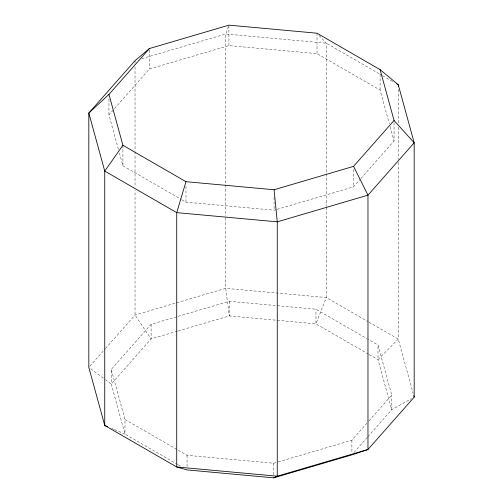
<?xml version="1.0" encoding="UTF-8"?>
<svg xmlns="http://www.w3.org/2000/svg" width="503" height="503" viewBox="0 0 503 503"><rect width="100%" height="100%" fill="white"/><g stroke="black" fill="none" stroke-linecap="round" stroke-linejoin="round"><path stroke-width="0.38" stroke-dasharray="2.52 1.89" d="M118.394 149.284L108.95 114.879L149.448 68.993L228.922 45.616L317.022 53.67L380.092 90.087L389.328 123.744M89.861 366.215L104.92 349.151M105.435 348.56L135.03 315.023L225.734 288.345L326.277 297.537L368.378 321.845M177.597 464.47L124.989 434.102L111.257 384.059L111.257 369.441L151.101 324.297L177.414 316.557M277.078 209.33L353.552 186.833L360.299 179.187M360.821 178.596L394.05 140.947L394.05 121.242M278.222 461.905L351.899 440.232L368.46 421.47M368.976 420.885L391.743 395.088L378.011 345.052L367.894 339.211M353.967 452.505L367.423 437.264M367.938 436.673L391.743 409.706L411.46 398.665M141.777 58.688L225.734 33.99L326.277 43.183L381.959 75.331M181.91 199.81L185.978 202.156L274.078 210.21L276.329 209.55M178.163 316.337L229.286 301.297L315.959 309.226L367.221 338.821M177.414 331.175L151.101 338.915L111.257 384.059L105.649 379.891M178.163 330.955L229.286 315.915L315.959 323.844L368.567 354.213M178.269 450.242L187.041 455.309L273.714 463.232L277.474 462.125M111.723 428.424L113.816 429.323M114.514 429.619L124.989 434.102L124.989 419.483L111.257 369.441M382.638 75.727L393.503 81.995M119.418 153.025L122.908 165.745L181.231 199.414M369.057 322.234L398.257 339.091L413.145 393.371M369.246 354.602L378.011 359.664L391.743 409.706L391.743 395.088M124.989 419.483L177.597 449.852M178.269 464.86L180.967 466.419M90.691 368.781L105.026 379.432M319.078 35.424L326.277 43.183L326.277 206.475M390.146 126.737L394.05 140.947M398.257 89.452L398.257 123.21M398.257 127.133L398.257 159.319M398.257 162.463L398.257 339.091L378.011 359.664L378.011 345.052M380.092 74.167L380.092 90.087M353.552 169.398L353.552 186.833M351.899 440.232L351.899 453.31M326.277 207.255L326.277 297.537L315.959 323.844L315.959 309.226M317.022 33.204L317.022 53.67M274.078 197.327L274.078 210.21M273.714 463.232L273.714 474.775M229.286 301.297L229.286 315.915L225.734 288.345L225.734 216.906M228.922 45.616L228.922 25.15L225.734 33.99L225.734 183.935M225.734 184.72L225.734 216.12M187.041 455.309L187.041 466.847M185.978 186.242L185.978 202.156M151.101 324.297L151.101 338.915L135.03 315.023L135.03 190.203M149.448 50.042L149.448 68.993M135.03 60.674L135.03 63.026M135.03 66.956L135.03 150.95M135.03 151.736L135.03 187.066M122.908 145.279L122.908 165.745M108.95 98.959L108.95 114.879"/><path stroke-width="0.75" d="M149.448 48.527L108.95 94.413L122.908 145.279L185.978 181.69L176.723 212.643L176.723 466.991L187.041 469.921L273.714 477.85L351.899 454.85L367.97 449.506L414.183 397.144L414.183 142.789L398.257 84.743L380.092 69.621L317.022 33.204L228.922 25.15L149.448 48.527L135.03 60.674L88.817 113.037L88.817 367.391L104.743 425.437L176.723 466.991L277.266 476.19L367.97 449.506L367.97 195.158L353.552 166.367L394.05 120.481L380.092 69.621M122.908 145.279L104.743 171.083L104.743 425.437L107.535 426.632M108.95 94.413L88.817 113.037L104.743 171.083L176.723 212.643L277.266 221.836L367.97 195.158L414.183 142.789L394.05 120.481M273.714 477.85L277.266 476.19L277.266 221.836L274.078 189.75L185.978 181.69M274.078 189.75L353.552 166.367M396.898 83.957L398.257 84.743L398.257 86.315M413.768 395.635L414.183 397.144"/></g></svg>
